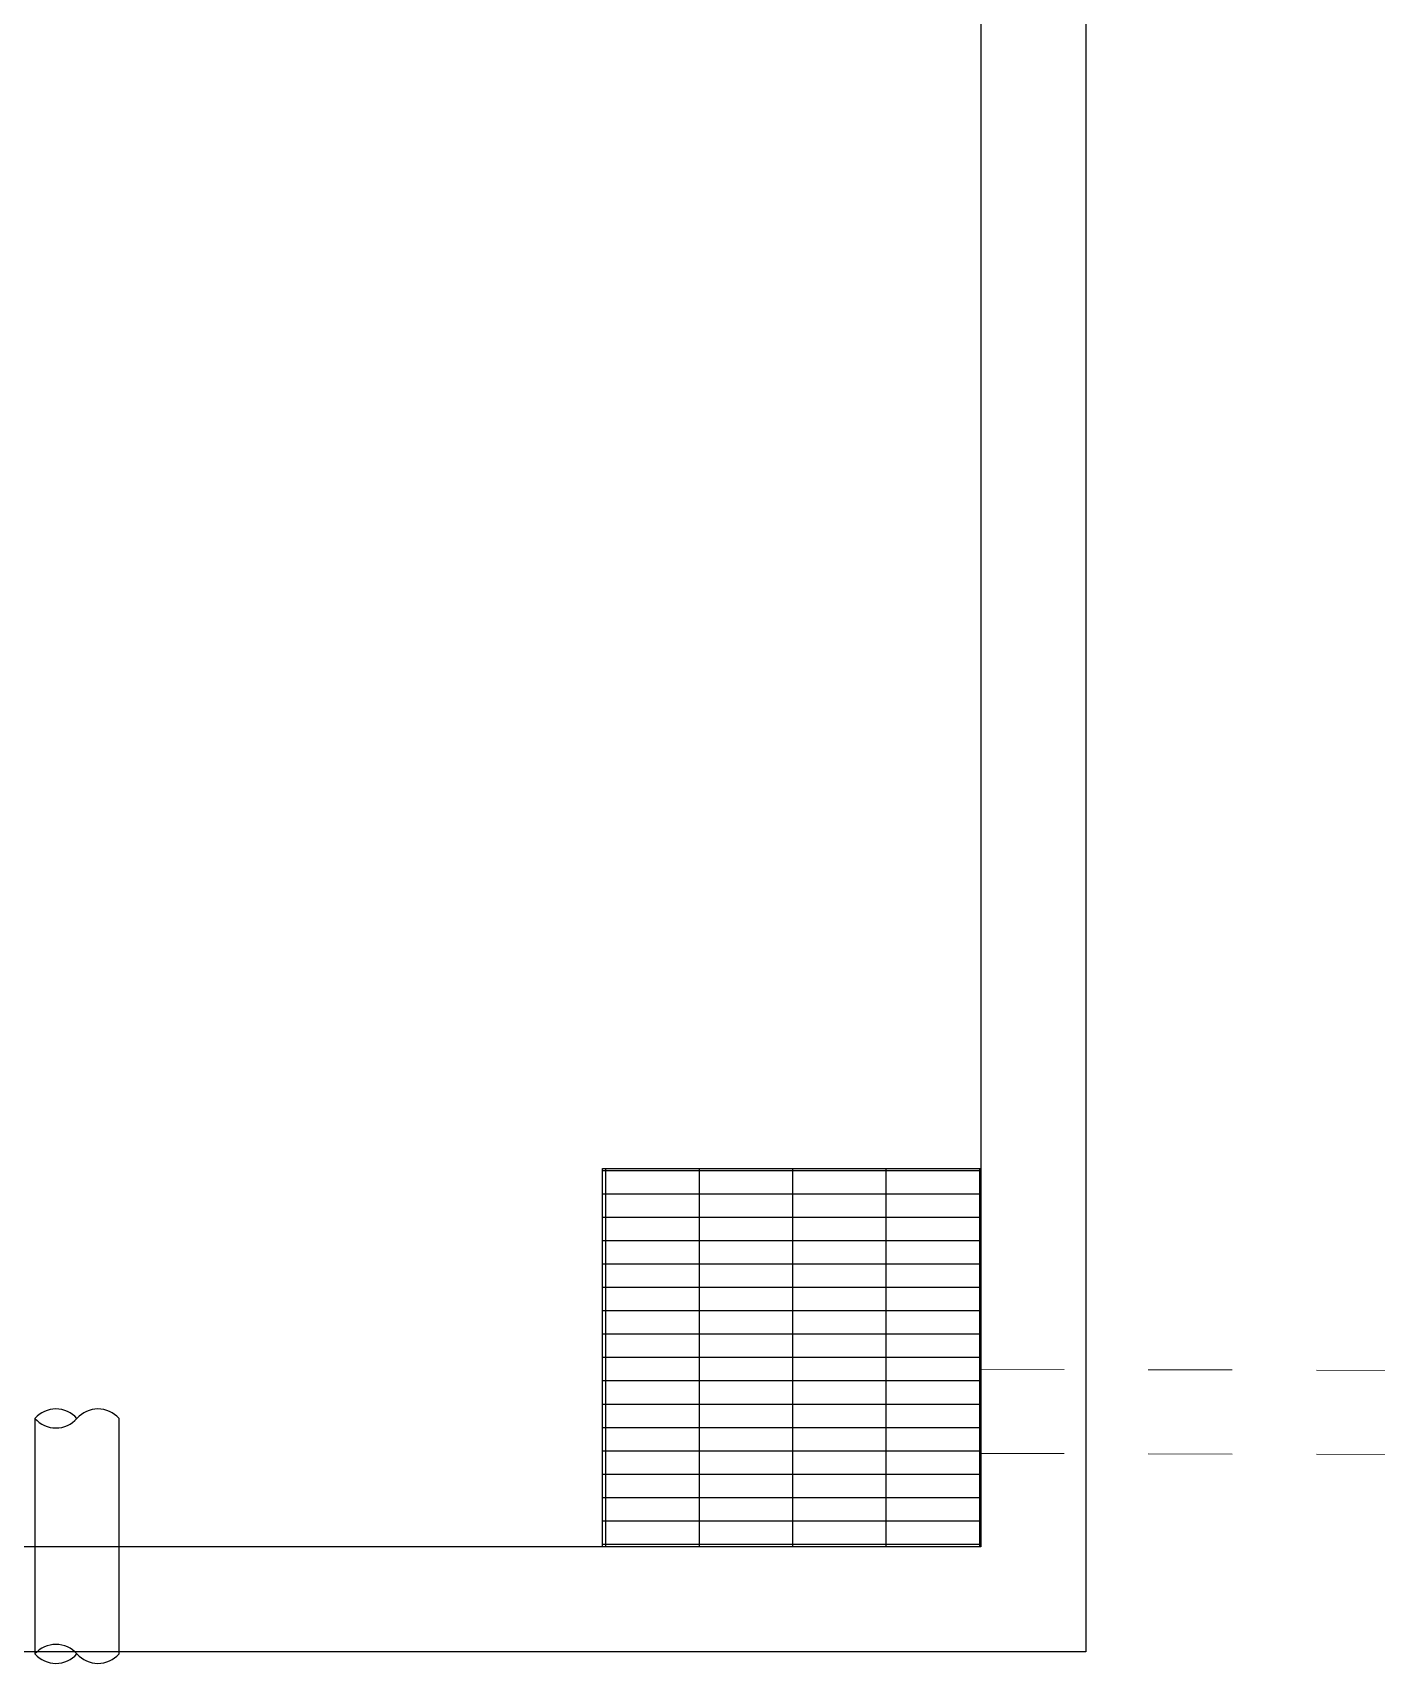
# Model space of a CAD drawing. Header units: metres. Extents: x 531263 to 531754, y 2674954 to 2675327.
# Drawn here: x 531503.904 to 531505.502, y 2675210.935 to 2675212.874 of the extents above; entities that cross this region are included whole.
import ezdxf

# ---------------------------------------------------------------- set-up
doc = ezdxf.new("R2010")
doc.units = ezdxf.units.M
doc.header["$MEASUREMENT"] = 0
doc.linetypes.add('HIDDEN', pattern=[0.375, 0.25, -0.125])
doc.layers.add('IDT', color=7, linetype='Continuous')

# ---------------------------------------------------------------- blocks, each defined once
blk = doc.blocks.new('IDT')
at = {"layer": 'IDT', "color": 0}
for p, q in [((12.6025, 7.0104), (12.6025, 16.8104)), ((12.6025, 16.8104), (19.5525, 16.8104)), ((13.7525, 16.8129), (13.7525, 16.5329)), ((13.8525, 16.5329), (13.8525, 16.8129)), ((12.7275, 7.1354), (12.7275, 16.6854)), ((12.7275, 16.6854), (19.4275, 16.6854)), ((12.7275, 16.6854), (13.1775, 16.6854)), ((12.7275, 16.2354), (12.7275, 16.6854)), ((13.1775, 16.6854), (13.1775, 16.2354)), ((13.1775, 16.2354), (12.7275, 16.2354))]:
    blk.add_line(p, q, dxfattribs=at)
at = {"layer": 'IDT', "color": 0, "linetype": 'Continuous'}
for p, q in [((13.1775, 16.6824), (12.7275, 16.6824)), ((12.7288, 16.6854), (12.7288, 16.2354)), ((12.8399, 16.6854), (12.8399, 16.2354)), ((12.951, 16.6854), (12.951, 16.2354)), ((13.0622, 16.6854), (13.0622, 16.2354)), ((13.1733, 16.6854), (13.1733, 16.2354)), ((13.1775, 16.6546), (12.7275, 16.6546)), ((13.1775, 16.6268), (12.7275, 16.6268)), ((13.1775, 16.599), (12.7275, 16.599)), ((13.1775, 16.5712), (12.7275, 16.5712)), ((13.1775, 16.5435), (12.7275, 16.5435)), ((13.1775, 16.5157), (12.7275, 16.5157)), ((13.1775, 16.4879), (12.7275, 16.4879)), ((13.1775, 16.4601), (12.7275, 16.4601)), ((13.1775, 16.4323), (12.7275, 16.4323)), ((13.1775, 16.4045), (12.7275, 16.4045)), ((13.1775, 16.3768), (12.7275, 16.3768)), ((13.1775, 16.349), (12.7275, 16.349)), ((13.1775, 16.3212), (12.7275, 16.3212)), ((13.1775, 16.2934), (12.7275, 16.2934)), ((13.1775, 16.2656), (12.7275, 16.2656)), ((13.1775, 16.2379), (12.7275, 16.2379))]:
    blk.add_line(p, q, dxfattribs=at)
at = {"layer": 'IDT', "color": 253, "linetype": 'HIDDEN', "lineweight": 0, "ltscale": 0.3}
for p, q in [((9.8284, 16.5818), (12.7275, 16.5744)), ((9.8284, 16.4818), (12.7275, 16.4744))]:
    blk.add_line(p, q, dxfattribs=at)
at = {"layer": 'IDT', "color": 0}
for centre, start, end in [((13.7775, 16.7908), 41.4628, 138.5372), ((13.8275, 16.7908), 41.4628, 138.5372), ((13.8275, 16.835), 221.4628, 318.5372), ((13.7775, 16.555), 221.4628, 318.5372), ((13.8275, 16.5108), 41.4628, 138.5372), ((13.8275, 16.555), 221.4628, 318.5372)]:
    blk.add_arc(centre, 0.0334, start, end, dxfattribs=at)

msp = doc.modelspace()

# ---------------------------------------------------------------- block references
at = {"layer": 'IDT', "color": 8, "rotation": 180}
msp.add_blockref('IDT', (531517.7593, 2675227.7589), dxfattribs=at)

doc.saveas('drawing.dxf')
